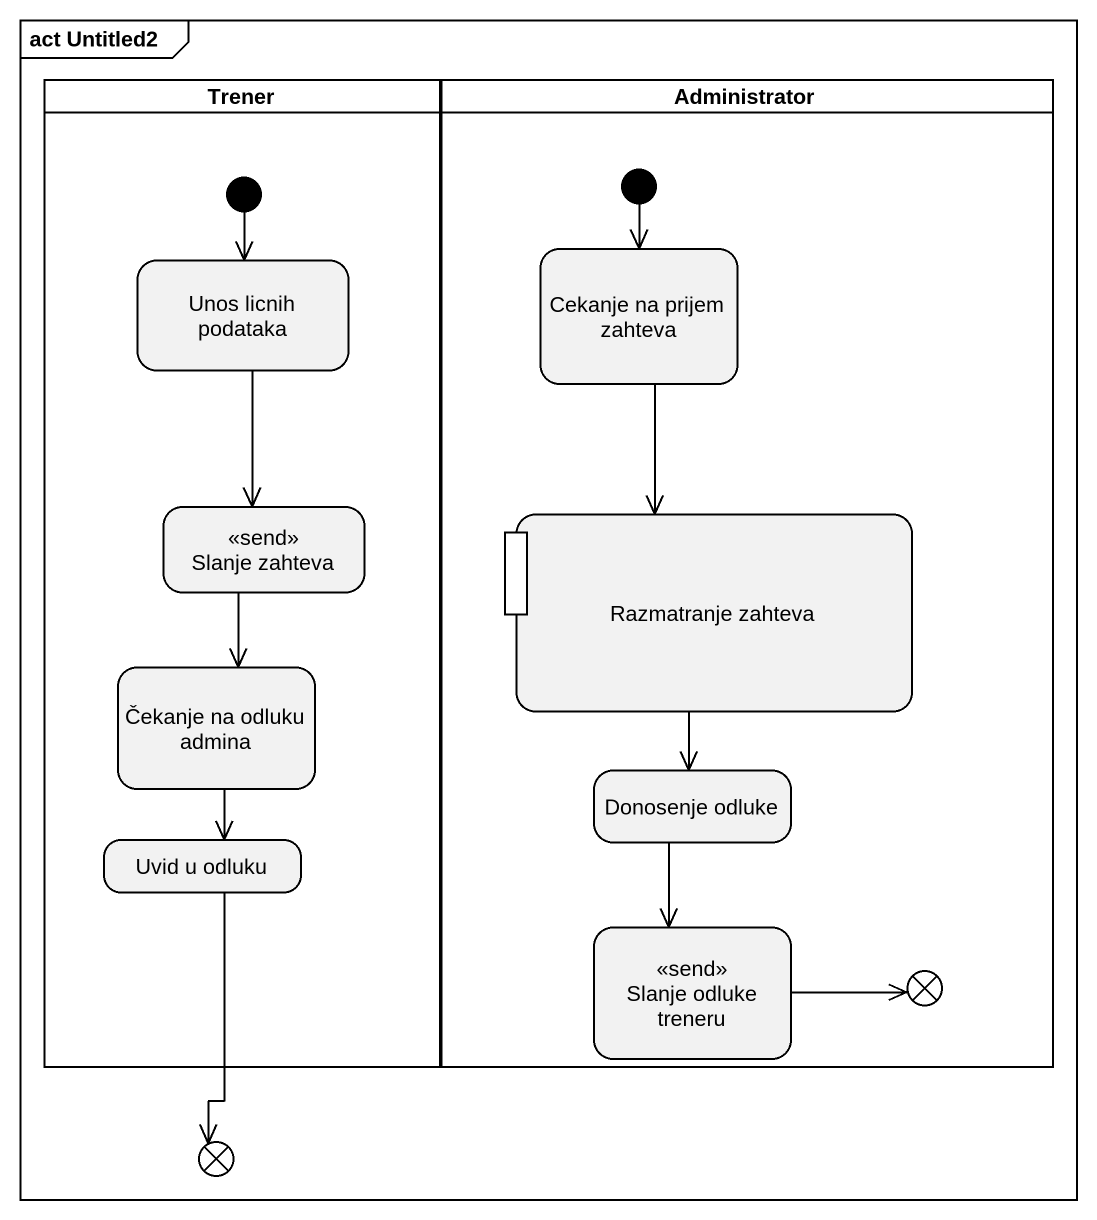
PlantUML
@startuml
mainframe act Untitled2
hide empty description
state Trener <<partition>> {
  state "Unos licnih podataka" as Unos_licnih_podataka
  state "Slanje zahteva" as Slanje_zahteva <<send>>
  state "Čekanje na odluku admina" as Čekanje_na_odluku_admina
  state "Uvid u odluku" as Uvid_u_odluku
  [*] --> Unos_licnih_podataka
}
state Administrator <<partition>> {
  state "Cekanje na prijem zahteva" as Cekanje_na_prijem_zahteva
  state "Razmatranje zahteva" as Razmatranje_zahteva {
    state pin1 <<inputPin>>
  }
  state "Donosenje odluke" as Donosenje_odluke
  state "Slanje odluke treneru" as Slanje_odluke_treneru <<send>>
  state flowfinal1 <<end>>
  [*] --> Cekanje_na_prijem_zahteva
}
state flowfinal2 <<end>>
Unos_licnih_podataka --> Slanje_zahteva
Cekanje_na_prijem_zahteva --> Razmatranje_zahteva
Slanje_zahteva --> Čekanje_na_odluku_admina
Razmatranje_zahteva --> Donosenje_odluke
Čekanje_na_odluku_admina --> Uvid_u_odluku
Donosenje_odluke --> Slanje_odluke_treneru
Uvid_u_odluku --> flowfinal2
Slanje_odluke_treneru -right-> flowfinal1
@enduml
